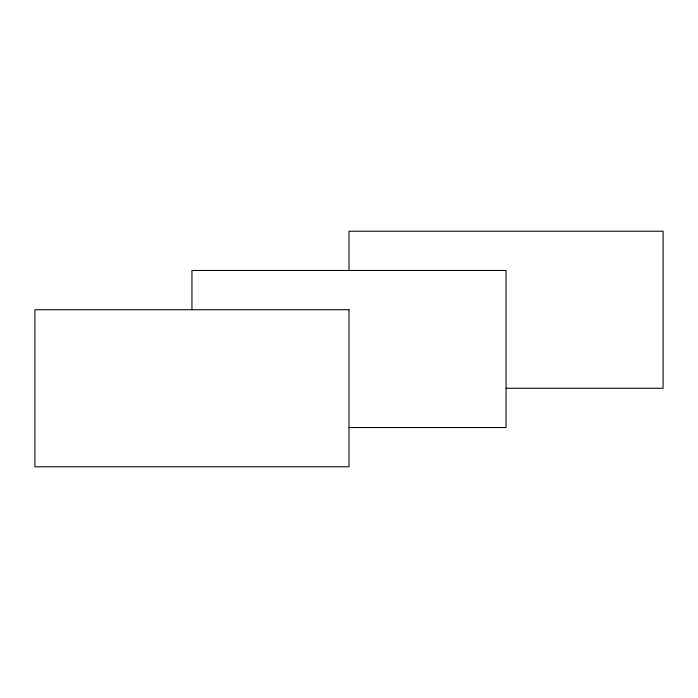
<?xml version="1.0" encoding="UTF-8"?>
<svg xmlns="http://www.w3.org/2000/svg" width="698" height="698" viewBox="0 0 698 698"><rect width="100%" height="100%" fill="white"/><g stroke="black" fill="none" stroke-linecap="round" stroke-linejoin="round"><path stroke-width="1.05" d="M506.05 388.263L663.1 388.263L663.1 231.213L349 231.213L349 270.475M349 427.525L506.05 427.525L506.05 270.475L191.95 270.475L191.95 309.738M349 309.738L34.9 309.738L34.9 466.788L349 466.788L349 309.738"/></g></svg>
